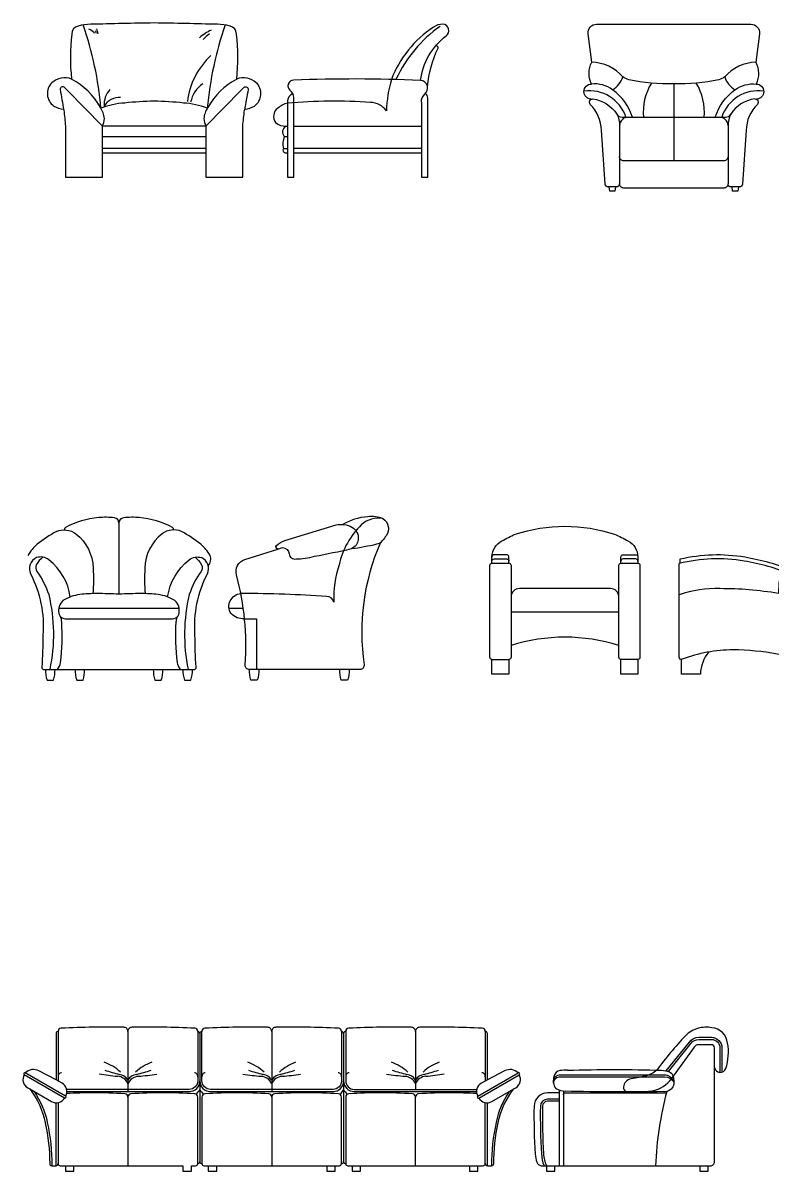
# Model space of a CAD drawing. Header units: inches. Extents: x 11 to 53.5, y 7.4 to 32.2.
# Drawn here: x 20.59 to 24.14, y 20.65 to 26.08 of the extents above; entities that cross this region are included whole.
import ezdxf

# ---------------------------------------------------------------- set-up
doc = ezdxf.new("R2010")
doc.units = ezdxf.units.IN
doc.header["$MEASUREMENT"] = 0
doc.layers.add('02', color=2, linetype='Continuous')
doc.layers.add('4', color=4, linetype='Continuous')

msp = doc.modelspace()

# ---------------------------------------------------------------- linework, layer by layer
at = {"layer": '02'}
for p, q in [((23.6717, 25.7868), (23.6717, 25.423)), ((21.8373, 25.5877), (21.8446, 25.5877)), ((21.8746, 25.5877), (22.4778, 25.5877)), ((20.9697, 25.5385), (21.4585, 25.5385)), ((21.8294, 25.5385), (21.8446, 25.5385)), ((20.9697, 25.4822), (21.4585, 25.4822)), ((21.8252, 25.482), (21.8446, 25.482)), ((21.8746, 25.4822), (22.4778, 25.4822)), ((21.0478, 23.7098), (21.0478, 23.3737)), ((22.8118, 23.5203), (22.8918, 23.5203)), ((23.4218, 23.5203), (23.5018, 23.5203)), ((20.7634, 23.3074), (21.3323, 23.3074)), ((21.5687, 23.3074), (21.6356, 23.3074)), ((22.9018, 23.2903), (23.4118, 23.2903)), ((22.8118, 23.0653), (22.8918, 23.0653)), ((23.5018, 23.0653), (23.4218, 23.0653)), ((20.7601, 21.3056), (20.7601, 21.0709)), ((21.0901, 21.3056), (21.0901, 21.0216)), ((21.4301, 21.2956), (21.4301, 20.6906)), ((21.7701, 21.3056), (21.7701, 21.0216)), ((22.1101, 21.2956), (22.1101, 20.6906)), ((22.4501, 21.3056), (22.4501, 21.0316)), ((22.7801, 21.3056), (22.7801, 21.0709)), ((20.7903, 20.9909), (20.5998, 21.1009)), ((20.7953, 20.9995), (20.6048, 21.1095)), ((22.745, 20.9995), (22.9355, 21.1095)), ((22.75, 20.9909), (22.9405, 21.1009)), ((23.1495, 21.0237), (23.1495, 20.6706)), ((20.7501, 20.6706), (20.7501, 20.9684)), ((21.0901, 20.996), (21.0901, 20.6706)), ((21.7701, 20.9956), (21.7701, 20.6706)), ((22.4501, 20.6706), (22.4501, 20.996)), ((22.7901, 20.6706), (22.7901, 20.9684))]:
    msp.add_line(p, q, dxfattribs=at)
for points in [[(24.0596, 25.8899, 0.20383), (23.9124, 25.8201, -0.106566), (23.8847, 25.8067, -0.055628), (23.6717, 25.7868, -0.055628), (23.4588, 25.8067, -0.106566), (23.4311, 25.8201, 0.20383), (23.2839, 25.8899)], [(22.3359, 25.808, 0.056516), (22.3124, 25.6601, 0.221283), (22.2381, 25.6993, 0.038688), (21.8446, 25.6958, 0.044422)], [(20.9697, 25.5877), (20.8015, 25.7588, 0.02163), (20.788, 25.7707, 0.669758), (20.7693, 25.7604, -0.001927)], [(21.4585, 25.5877), (21.6267, 25.7588, -0.02163), (21.6402, 25.7707, -0.669758), (21.6589, 25.7604, 0.002018), (21.6414, 25.6634)], [(23.9282, 25.443, -0.414214), (23.9082, 25.423), (23.4353, 25.423, -0.414214), (23.4153, 25.443)], [(22.2964, 23.7316, 0.22974), (22.195, 23.7025, 0.149769), (22.089, 23.513, 0.087404), (22.0641, 23.336, 0.364624), (22.0311, 23.363, 0.015624), (21.6292, 23.3769, 0.043508), (21.624, 23.3766)], [(20.7516, 23.6701, -0.263032), (20.8442, 23.6594, -0.221322), (20.9256, 23.4965, -0.027436), (20.9247, 23.3765)], [(21.2514, 23.6594, 0.221322), (21.1701, 23.4965, 0.027436), (21.1709, 23.3765)], [(20.8177, 23.3605, 0.195958), (20.716, 23.5356, 0.26078), (20.6574, 23.5464, 0.417912), (20.6299, 23.4699)], [(21.278, 23.3605, -0.195958), (21.3796, 23.5356, -0.26078), (21.4382, 23.5464, -0.22717)], [(22.8118, 23.5303, -0.414214), (22.8218, 23.5403), (22.8818, 23.5403, -0.414214), (22.8918, 23.5303)], [(23.5018, 23.5303, 0.414214), (23.4918, 23.5403), (23.4318, 23.5403, 0.414214), (23.4218, 23.5303)], [(24.2353, 23.4868), (24.2281, 23.4682, 0.051348), (24.0042, 23.53, 0.103693), (23.6976, 23.5185)], [(24.184, 23.5055, 0.067012), (24.1666, 23.3772, 0.040738), (23.8902, 23.3998, 0.090366), (23.6975, 23.3703, 0.05415)], [(21.4201, 21.3056), (21.4201, 21.0716, -0.414214), (21.3801, 21.0316), (20.8003, 21.0316)], [(22.1001, 21.3056), (22.1001, 21.0716, -0.414214), (22.0601, 21.0316), (21.4801, 21.0316, -0.414214), (21.4401, 21.0716), (21.4401, 21.3056)], [(22.1201, 21.3056), (22.1201, 21.0716, 0.414214), (22.1601, 21.0316), (22.74, 21.0316)], [(23.6364, 21.1192), (23.7452, 21.2557, -0.238888), (23.7896, 21.2781), (23.8495, 21.2781, -0.414214), (23.8995, 21.2281), (23.8995, 21.113)], [(23.6467, 21.1162), (23.7533, 21.2498, -0.238888), (23.7896, 21.2681), (23.8495, 21.2681, -0.414214), (23.8895, 21.2281), (23.8895, 21.1119)], [(23.5922, 21.123, -0.135396), (23.5343, 21.0944, -0.029798), (23.4616, 21.0797, 0.3264), (23.4342, 21.0362, 0.406695), (23.4547, 21.0198, 0.064089), (23.5838, 21.0286, 0.192058), (23.6695, 21.0949, -0.221057)], [(23.1034, 21.0628, -0.41896), (23.1295, 21.1006), (23.6339, 21.1006, -0.304208), (23.6713, 21.0659)], [(23.1034, 21.0628, -0.398696), (23.1295, 21.0906), (23.6289, 21.0906, -0.286659), (23.6713, 21.0659)], [(20.6471, 21.0216, -0.101496), (20.7087, 20.8755, -0.05638), (20.7301, 20.6706, 0.194096)], [(21.4201, 20.6806), (21.4201, 20.9956, 0.400863), (21.406, 21.0108, 0.013876), (21.2551, 21.0156, 0.013876), (21.1043, 21.0108, 0.400863), (21.0901, 20.9956, 0.400863), (21.076, 21.0108, 0.013876), (20.9251, 21.0156, 0.011483), (20.8002, 21.0122)], [(22.1001, 20.6806), (22.1001, 20.9956, 0.400863), (22.086, 21.0108, 0.013876), (21.9351, 21.0156, 0.013876), (21.7843, 21.0108, 0.400863), (21.7701, 20.9956, 0.400863), (21.756, 21.0108, 0.013876), (21.6051, 21.0156, 0.013876), (21.4543, 21.0108, 0.400863), (21.4401, 20.9956), (21.4401, 20.6806)], [(22.74, 21.0122, 0.011483), (22.6151, 21.0156, 0.013876), (22.4643, 21.0108, 0.400863), (22.4501, 20.9956, 0.400863), (22.436, 21.0108, 0.013876), (22.2851, 21.0156, 0.013876), (22.1343, 21.0108, 0.400863), (22.1201, 20.9956), (22.1201, 20.6806)], [(22.8932, 21.0216, 0.101496), (22.8316, 20.8755, 0.05638), (22.8101, 20.6706, -0.194096)], [(23.1495, 21.0056, -0.414214), (23.1595, 21.0156), (23.6369, 21.0156)], [(23.1295, 20.9856), (23.0749, 20.9856, 0.41161), (23.0408, 20.952, 0.018385), (23.0457, 20.7271, 0.09203), (23.0581, 20.6706, 0.090485)], [(23.1295, 20.9756), (23.0749, 20.9756, 0.411951), (23.0508, 20.9519, 0.018398), (23.0557, 20.7276, 0.099469), (23.069, 20.6706, 0.092248)]]:
    msp.add_lwpolyline(points, format="xyb", dxfattribs=at)
msp.add_lwpolyline([(21.6416, 23.2574), (21.6981, 23.2574), (21.6981, 23.0174)], dxfattribs=at)
for centre, radius, start, end in [((20.8826, 25.983), 0.0665, 41.7631, 70.2018), ((20.9135, 26.0188), 0.0288, 12.7397, 40.4387), ((20.8225, 26.0011), 0.1285, 9.9872, 20.8016), ((21.5916, 25.8182), 0.2479, 115.8004, 130.9234), ((21.8717, 25.5605), 0.6098, 130.5283, 134.2063), ((22.9271, 25.5468), 0.6261, 125.1638, 155.1078), ((21.7175, 25.6625), 0.3488, 132.297, 173.1751), ((23.3303, 25.8509), 0.1054, 299.5976, 342.9703), ((23.7912, 25.6534), 0.2641, 148.6547, 185.2218), ((23.5523, 25.6534), 0.2641, 354.7782, 31.3453), ((24.0132, 25.8509), 0.1054, 197.0297, 240.4024), ((21.0824, 25.6892), 0.1049, 137.6213, 184.0948), ((21.5246, 25.6725), 0.1405, 125.0848, 168.7011), ((23.271, 25.571), 0.1838, 18.5233, 97.5946), ((24.0725, 25.571), 0.1838, 82.4054, 161.4767), ((21.0502, 25.6389), 0.0842, 86.3924, 149.402), ((20.901, 20.9481), 0.2258, 47.2017, 70.1945), ((21.4156, 22.4923), 1.4369, 252.392, 255.262), ((21.279, 20.9472), 0.2258, 109.5534, 132.5463), ((20.7713, 22.4937), 1.4369, 284.486, 287.356), ((21.5813, 20.9472), 0.2258, 47.4537, 70.4466), ((22.089, 22.4937), 1.4369, 252.644, 255.514), ((21.959, 20.9472), 0.2258, 109.5534, 132.5463), ((21.4513, 22.4937), 1.4369, 284.486, 287.356), ((22.2613, 20.9472), 0.2258, 47.4537, 70.4466), ((22.769, 22.4937), 1.4369, 252.644, 255.514), ((22.6392, 20.9481), 0.2258, 109.8055, 132.7983), ((22.1247, 22.4923), 1.4369, 284.738, 287.608), ((20.7771, 21.0934), 0.0171, 94.4162, 185.9225), ((21.1457, 22.2557), 1.1666, 260.5486, 264.8551), ((21.0369, 21.0364), 0.0575, 22.2112, 85.7658), ((21.0401, 21.0443), 0.0592, 32.2905, 80.3545), ((21.1436, 21.0361), 0.0575, 93.9822, 157.5368), ((21.1404, 21.0441), 0.0592, 99.3935, 147.4574), ((21.0401, 22.2559), 1.1666, 274.8929, 279.1994), ((21.4032, 21.0934), 0.0171, 354.0775, 85.5838), ((21.4571, 21.0934), 0.0171, 94.4162, 185.9225), ((21.8202, 22.2559), 1.1666, 260.8006, 265.1071), ((21.7167, 21.0361), 0.0575, 22.4632, 86.0178), ((21.7199, 21.0441), 0.0592, 32.5426, 80.6065), ((21.8236, 21.0361), 0.0575, 93.9822, 157.5368), ((21.8204, 21.0441), 0.0592, 99.3935, 147.4574), ((21.7201, 22.2559), 1.1666, 274.8929, 279.1994), ((22.0832, 21.0934), 0.0171, 354.0775, 85.5838), ((22.1371, 21.0934), 0.0171, 94.4162, 185.9225), ((22.5002, 22.2559), 1.1666, 260.8006, 265.1071), ((22.3967, 21.0361), 0.0575, 22.4632, 86.0178), ((22.3999, 21.0441), 0.0592, 32.5426, 80.6065), ((22.5002, 21.0443), 0.0592, 99.6455, 147.7095), ((22.5034, 21.0364), 0.0575, 94.2342, 157.7888), ((22.3946, 22.2557), 1.1666, 275.1449, 279.4514), ((22.7632, 21.0934), 0.0171, 354.0775, 85.5838)]:
    msp.add_arc(centre, radius, start, end, dxfattribs=at)
at = {"layer": '4'}
for p, q in [((20.9432, 23.3769), (20.9432, 23.3769)), ((21.0478, 23.3737), (21.0478, 23.3737)), ((22.1869, 23.0174), (21.6645, 23.0174)), ((23.1295, 21.0287), (23.1295, 20.6706))]:
    msp.add_line(p, q, dxfattribs=at)
for points in [[(21.6422, 25.6678, 0.1079), (21.6885, 25.6823, 0.472647), (21.6973, 25.7925, 0.292659), (21.6045, 25.8094, 0.059679), (21.6031, 26.0224, 0.369857), (21.5729, 26.0607, 0.063777), (21.5135, 26.0686, 0.003683), (21.2141, 26.0751, 0.003683), (20.9147, 26.0686, 0.063777), (20.8553, 26.0607, 0.369857), (20.8251, 26.0224, 0.059679), (20.8237, 25.8094, 0.292659), (20.7309, 25.7925, 0.472647), (20.7397, 25.6823, 0.1079), (20.786, 25.6678, -0.000091)], [(21.5496, 26.0658, 0.060674), (21.4656, 25.6718, 0.075011), (21.3531, 25.6965, 0.02287), (21.2141, 25.7051, 0.02287), (21.0751, 25.6965, 0.075011), (20.9626, 25.6718, 0.060674), (20.8786, 26.0658)], [(22.4739, 25.8033, -0.200508), (22.5951, 26.0139, 0.683519), (22.5793, 26.0695, 0.149448), (22.5358, 26.0552, 0.157043), (22.3359, 25.808, 0.016089)], [(23.2813, 25.7144, -0.978085), (23.2822, 25.7862, -0.231598), (23.2839, 25.8899), (23.2671, 26.0244, -0.451165), (23.3068, 26.0694), (24.0367, 26.0694, -0.451165), (24.0764, 26.0244), (24.0596, 25.8899, -0.231598), (24.0613, 25.7862, -0.978085), (24.0622, 25.7144, -0.524219)], [(22.5075, 25.7749, -0.092582), (22.5567, 25.9553, 0.630306), (22.5447, 25.9657, -0.055497)], [(21.6045, 25.8094, 0.144041), (21.4681, 25.6756, 0.133646), (21.4494, 25.6227, 0.102225), (21.4585, 25.5877), (20.9697, 25.5877, 0.102225), (20.9788, 25.6227, 0.133646), (20.9601, 25.6756, 0.144041), (20.8237, 25.8094)], [(21.873, 25.8043, 0.684897), (21.8562, 25.7568, -0.122911)], [(22.5074, 25.7766, 0.321118), (22.4739, 25.8033, 0.020888), (21.873, 25.8043)], [(20.7693, 25.7604, -0.002018), (20.7868, 25.6634, -0.011303), (20.7947, 25.5877), (20.7947, 25.3451), (20.9697, 25.3451), (20.9697, 25.5877)], [(21.8697, 25.7419, 0.27395), (21.8446, 25.7051)], [(22.4778, 25.7005, -0.211138), (22.4947, 25.7385, 0.218175), (22.5074, 25.7766)], [(22.4778, 25.7005), (22.4778, 25.3451), (22.5078, 25.3451), (22.5078, 25.7201, 0.224408), (22.4976, 25.742, 0.184533)], [(23.4759, 25.6294, 0.160644), (23.3824, 25.7593, 0.184213), (23.2822, 25.7862)], [(23.8676, 25.6294, -0.160644), (23.9611, 25.7593, -0.184213), (24.0613, 25.7862, -15707726395056.130859)], [(21.8446, 25.6958, 0.123915), (21.7984, 25.6716, 0.413571), (21.7883, 25.6045, 0.210575), (21.8373, 25.5877, 0.470065), (21.8294, 25.5385, 0.140483), (21.8252, 25.482, 0.500062), (21.834, 25.4613), (21.8446, 25.4613)], [(23.2767, 25.6902, -0.710819), (23.2892, 25.7156, -0.226463), (23.4025, 25.6435, -0.123253), (23.4153, 25.5894), (23.4153, 25.3144)], [(23.4003, 25.2994), (23.3616, 25.2994, -0.398104), (23.3466, 25.3135), (23.3299, 25.5674, 0.187447), (23.2767, 25.6902, -0.524219)], [(24.0543, 25.7156, 0.226463), (23.941, 25.6435, 0.123253), (23.9282, 25.5894), (23.9282, 25.3144)], [(24.0543, 25.7156, -0.710819), (24.0668, 25.6902, 0.187447), (24.0135, 25.5674), (23.9969, 25.3135, -0.398104), (23.9819, 25.2994)], [(21.4585, 25.5877), (21.4585, 25.3451), (21.6335, 25.3451), (21.6335, 25.5877, -0.011303), (21.6414, 25.6634)], [(23.4025, 25.6435, 0.25862), (23.4279, 25.6294), (23.9155, 25.6294, 0.25862), (23.941, 25.6435, 0.25862)], [(23.9819, 25.2994), (23.9432, 25.2994, -0.414214), (23.9282, 25.3144, -0.414214), (23.9082, 25.2944), (23.4353, 25.2944, -0.414214), (23.4153, 25.3144, -0.414214), (23.4003, 25.2994)], [(21.3051, 23.6775, 0.383657), (21.3013, 23.6883, 0.105942), (21.1438, 23.7356, 0.062597), (21.0694, 23.7345, 0.37411), (21.0478, 23.7098, 0.37411), (21.0263, 23.7345, 0.062597), (20.9519, 23.7356, 0.105942), (20.7943, 23.6883, 0.383655), (20.7905, 23.6775, 0.105832)], [(22.1057, 23.7035, -0.115709), (22.224, 23.7415, -0.124834), (22.2964, 23.7316, -0.439514), (22.3111, 23.6501, -0.043211), (22.2948, 23.6273, -0.0723)], [(21.4696, 23.5083, 0.292574), (21.4783, 23.5565, 0.101667), (21.4342, 23.6095, 0.040138), (21.3441, 23.6701, 0.262988), (21.2514, 23.6594)], [(21.6036, 23.4644, -0.400859), (21.6432, 23.5372), (21.7986, 23.5869, -0.615655), (21.7931, 23.6039, -0.120998), (21.8323, 23.6271), (22.0755, 23.7011, -0.073356)], [(22.0755, 23.7011, -0.186063), (22.1495, 23.6905, -0.307725), (22.1791, 23.6314, -0.261219), (22.1474, 23.5891)], [(22.9018, 23.5103), (22.9018, 23.0753, -0.414214), (22.8918, 23.0653), (22.8918, 22.9953), (22.8118, 22.9953), (22.8118, 23.0653, -0.414214), (22.8018, 23.0753), (22.8018, 23.5103, -0.414214), (22.8118, 23.5203), (22.8118, 23.5503, -0.275619), (22.8587, 23.6253, -0.036298), (22.9218, 23.6573, -0.076243), (23.1568, 23.6953, -0.076243), (23.3918, 23.6573, -0.036298), (23.4549, 23.6253, -0.275619), (23.5018, 23.5503), (23.5018, 23.5203, -0.414214), (23.5118, 23.5103), (23.5118, 23.0753, -0.414214), (23.5018, 23.0653), (23.5018, 22.9953), (23.4218, 22.9953), (23.4218, 23.0653, -0.414214), (23.4118, 23.0753), (23.4118, 23.5103)], [(20.7516, 23.6701, 0.040138), (20.6614, 23.6095, 0.101667), (20.6173, 23.5565, -0.101667)], [(21.7986, 23.5869), (21.8208, 23.594, -0.39248), (21.8534, 23.5638, 0.460912), (21.8851, 23.5405, 0.063522), (21.9719, 23.5531, 0.011342), (22.1474, 23.5891, 0.02117), (22.2678, 23.611, 0.161569), (22.2948, 23.6273)], [(22.284, 23.6178, 0.138587), (22.2067, 23.0402, -0.456548), (22.1869, 23.0174)], [(20.6881, 23.5486, 0.087126), (20.6569, 23.5131, 0.212791), (20.6594, 23.481, -0.078521), (20.7154, 23.3725, -0.111337), (20.7204, 23.0174, 5.018431)], [(21.4075, 23.5486, -0.087126), (21.4387, 23.5131, -0.212791), (21.4363, 23.481, 0.078521), (21.3802, 23.3725, 0.111337), (21.3752, 23.0174, -5.018431)], [(21.4027, 23.0174, 0.433392), (21.4127, 23.0281, -0.014346), (21.4072, 23.1805, -0.135956), (21.4657, 23.4699, 0.417912), (21.4382, 23.5464)], [(22.9018, 23.5103, 0.414214), (22.8918, 23.5203), (22.8918, 23.5503, 0.414214), (22.8818, 23.5603), (22.8218, 23.5603, 0.414214), (22.8118, 23.5503)], [(23.4118, 23.5103, -0.414214), (23.4218, 23.5203), (23.4218, 23.5503, -0.414214), (23.4318, 23.5603), (23.4918, 23.5603, -0.40034), (23.5018, 23.5507, -0.333874)], [(23.711, 23.0659, -0.523576), (23.6975, 23.0753), (23.6975, 23.5185, -0.001722)], [(23.7025, 23.5197), (23.7025, 23.5403, -0.100398), (24.0075, 23.5498, -0.039478)], [(24.0075, 23.5498, -0.051344), (24.2353, 23.4868), (24.2501, 23.4868, -0.114337), (24.2721, 23.4817), (24.3691, 23.4342, -0.240639), (24.3774, 23.4214)], [(20.6299, 23.4699, -0.135956), (20.6885, 23.1805, -0.014346), (20.6829, 23.0281, 0.433392), (20.6929, 23.0174), (21.4027, 23.0174)], [(21.7095, 23.0174, -0.088523), (21.702, 22.9674), (21.672, 22.9674, -0.088517), (21.6645, 23.0174, -0.435465), (21.6445, 23.0388, 0.084173), (21.6036, 23.4644)], [(20.7683, 23.2719, 0.257207), (20.794, 23.2574), (21.3017, 23.2574, 0.26257), (21.3274, 23.2719, 0.078494), (21.332, 23.2833, 0.262723), (21.3125, 23.3434, 0.104596), (21.2326, 23.3721, 0.025185), (21.1524, 23.3769, 0.001356), (21.0478, 23.3737, 0.001356), (20.9432, 23.3769, 0.025185), (20.863, 23.3721, 0.104596), (20.7831, 23.3434, 0.262723), (20.7636, 23.2833, 0.078494), (20.7683, 23.2719)], [(21.6416, 23.2574, -0.231862), (21.5782, 23.2824, -0.271285), (21.5741, 23.3423, -0.26215), (21.624, 23.3766, 0.017629)], [(23.4118, 23.3603, 0.414214), (23.3718, 23.4003), (22.9418, 23.4003, 0.414214), (22.9018, 23.3603)], [(20.7566, 23.0174, 0.13126), (20.7709, 23.0501, 0.049347), (20.777, 23.2421, 0.109215), (20.7706, 23.2686)], [(21.339, 23.0174, -0.13126), (21.3247, 23.0501, -0.049347), (21.3186, 23.2421, -0.108581), (21.325, 23.2685)], [(23.4118, 23.1303, 0.156863), (22.9018, 23.1303)], [(23.8375, 23.1003, 0.174997), (23.7975, 22.9953), (23.7075, 22.9953), (23.7075, 23.0653, -0.414214)], [(23.9519, 23.1103, 0.089827), (23.711, 23.0659)], [(24.3775, 23.0453, -0.51714), (24.3642, 23.0358, 0.084851), (23.9519, 23.1103)], [(20.7003, 23.0174, 0.088523), (20.7078, 22.9674), (20.7378, 22.9674, 0.088517), (20.7453, 23.0174)], [(20.8403, 23.0174, 0.088523), (20.8478, 22.9674), (20.8778, 22.9674, 0.088517), (20.8853, 23.0174)], [(21.2103, 23.0174, 0.088517), (21.2178, 22.9674), (21.2478, 22.9674, 0.088523), (21.2553, 23.0174)], [(21.3503, 23.0174, 0.088517), (21.3578, 22.9674), (21.3878, 22.9674, 0.088523), (21.3953, 23.0174)], [(22.1366, 23.0174, -0.088523), (22.1291, 22.9674), (22.0991, 22.9674, -0.088517), (22.0916, 23.0174)], [(22.7701, 20.6706, 0.414214), (22.7801, 20.6806, 0.414214), (22.7901, 20.6706), (22.8101, 20.6706, 0.413505), (22.8201, 20.6806, -0.053672), (22.8414, 20.8735, -0.116226), (22.9146, 21.034), (22.924, 21.0394, 0.414214), (22.9405, 21.1009, 1), (22.9355, 21.1095, 0.342561), (22.8714, 21.119), (22.7901, 21.0762), (22.7901, 21.2956, 0.414214), (22.7801, 21.3056, 0.400863), (22.766, 21.3208, 0.013876), (22.6151, 21.3256), (22.4701, 21.3256, 0.414214), (22.4501, 21.3056, 0.414214), (22.4301, 21.3256), (22.2851, 21.3256, 0.013876), (22.1343, 21.3208, 0.400863), (22.1201, 21.3056, 0.414214), (22.1101, 21.2956, 0.414214), (22.1001, 21.3056, 0.400863), (22.086, 21.3208, 0.013876), (21.9351, 21.3256), (21.7901, 21.3256, 0.414214), (21.7701, 21.3056, 0.414214), (21.7501, 21.3256), (21.6051, 21.3256, 0.013876), (21.4543, 21.3208, 0.400863), (21.4401, 21.3056, 0.402947), (21.4301, 21.2956, 0.417369), (21.4201, 21.3056, 0.400863), (21.406, 21.3208, 0.013876), (21.2551, 21.3256), (21.1101, 21.3256, 0.414214), (21.0901, 21.3056, 0.414214), (21.0701, 21.3256), (20.9251, 21.3256, 0.013876), (20.7743, 21.3208, 0.400863), (20.7601, 21.3056, 0.414214), (20.7501, 21.2956), (20.7501, 21.0762), (20.6689, 21.119, 0.342561), (20.6048, 21.1095, 1), (20.5998, 21.1009, 0.414214), (20.6162, 21.0394), (20.6257, 21.034, -0.116226), (20.6989, 20.8735, -0.053672), (20.7202, 20.6806, 0.413505), (20.7302, 20.6706), (20.7501, 20.6706, 0.414214), (20.7601, 20.6806, 0.414214), (20.7701, 20.6706), (21.3501, 20.6706)], [(23.8645, 21.1348, 0.785236), (23.9174, 21.1305, 0.128719), (23.926, 21.2507, 0.363224), (23.8509, 21.3232, 0.103593), (23.7878, 21.3215, 0.123499), (23.7268, 21.285, 0.034366), (23.5922, 21.123, 0.01384)], [(23.8645, 21.2281, 0.414214), (23.8495, 21.2431), (23.7889, 21.2431, 0.252449), (23.768, 21.2319), (23.6695, 21.0949)], [(23.8445, 20.6706, 0.414214), (23.8645, 20.6906), (23.8645, 21.2281)], [(23.1692, 21.1224, 0.057983), (23.1341, 21.1204, 0.334258), (23.1049, 21.0932, 0.115134), (23.1034, 21.0628, 0.162373), (23.1142, 21.0355, 0.107792), (23.1582, 21.0228)], [(23.1692, 21.1224, -0.01454), (23.6136, 21.1224, -0.082182), (23.6506, 21.1148, -0.198015), (23.6695, 21.0949, -0.070535), (23.6701, 21.0503, -0.128354), (23.6545, 21.0289, -0.165736), (23.6214, 21.0211, -0.009107), (23.1582, 21.0228, -0.068536)], [(20.6257, 21.034), (20.7288, 20.9744, 0.414214), (20.7903, 20.9909, 1), (20.7953, 20.9995, 0.414214), (20.7788, 21.061), (20.7501, 21.0762)], [(20.8013, 21.0216), (21.3801, 21.0216, 0.414214), (21.4301, 21.0716, 0.414214)], [(21.4301, 21.0716, 0.414214), (21.4801, 21.0216), (22.0601, 21.0216, 0.414214), (22.1101, 21.0716, 0.414214)], [(22.1101, 21.0716, 0.414214), (22.1601, 21.0216), (22.739, 21.0216)], [(22.7901, 21.0762), (22.7615, 21.061, 0.414214), (22.745, 20.9995, 1), (22.75, 20.9909, 0.414214), (22.8115, 20.9744), (22.9146, 21.034)], [(23.1295, 21.0156), (23.075, 21.0156, 0.411124), (23.0108, 20.9524, 0.022874), (23.0167, 20.7257, 0.082063), (23.0235, 20.6878, 0.224217), (23.0441, 20.6706), (23.8445, 20.6706)], [(21.3501, 20.6706), (21.3501, 20.6456), (21.3901, 20.6456), (21.3901, 20.6706), (21.4101, 20.6706, 0.414214), (21.4201, 20.6806, 0.414214), (21.4301, 20.6906, 0.414214), (21.4401, 20.6806, 0.414214), (21.4501, 20.6706), (22.0901, 20.6706)], [(22.0901, 20.6706, 0.414214), (22.1001, 20.6806, 0.414214), (22.1101, 20.6906, 0.414214), (22.1201, 20.6806, 0.414214), (22.1301, 20.6706), (22.7701, 20.6706)]]:
    msp.add_lwpolyline(points, format="xyb", dxfattribs=at)
for points in [[(21.8446, 25.7051), (21.8446, 25.3451), (21.8746, 25.3451), (21.8746, 25.7223)], [(20.9697, 25.4613), (21.4585, 25.4613)], [(21.8746, 25.4613), (22.4778, 25.4613)], [(23.396, 25.2994), (23.3935, 25.2794), (23.3685, 25.2794), (23.366, 25.2994)], [(23.9775, 25.2994), (23.975, 25.2794), (23.95, 25.2794), (23.9475, 25.2994)], [(20.7601, 20.9693), (20.7601, 20.6806)], [(22.7801, 20.6806), (22.7801, 20.9693)], [(20.7951, 20.6706), (20.7951, 20.6456), (20.8351, 20.6456), (20.8351, 20.6706)], [(21.4701, 20.6706), (21.4701, 20.6456), (21.5101, 20.6456), (21.5101, 20.6706)], [(22.0301, 20.6706), (22.0301, 20.6456), (22.0701, 20.6456), (22.0701, 20.6706)], [(22.1501, 20.6706), (22.1501, 20.6456), (22.1901, 20.6456), (22.1901, 20.6706)], [(22.7051, 20.6706), (22.7051, 20.6456), (22.7451, 20.6456), (22.7451, 20.6706)], [(23.0695, 20.6706), (23.0695, 20.6456), (23.1095, 20.6456), (23.1095, 20.6706)], [(23.7945, 20.6706), (23.7945, 20.6456), (23.8345, 20.6456), (23.8345, 20.6706)]]:
    msp.add_lwpolyline(points, dxfattribs=at)
for centre, radius, start, end in [((21.8329, 25.7223), 0.0416, 0.0302, 56.0874), ((23.4553, 25.5894), 0.04, 90, 180), ((23.8882, 25.5894), 0.04, 0, 90), ((21.3574, 21.0673), 0.0809, 313.5064, 334.1033), ((21.5029, 21.0673), 0.0809, 205.8967, 226.4936), ((22.0374, 21.0673), 0.0809, 313.5064, 334.1033), ((22.1829, 21.0673), 0.0809, 205.8967, 226.4936), ((25.2284, 20.6008), 1.6447, 165.1509, 177.5673)]:
    msp.add_arc(centre, radius, start, end, dxfattribs=at)

doc.saveas('drawing.dxf')
